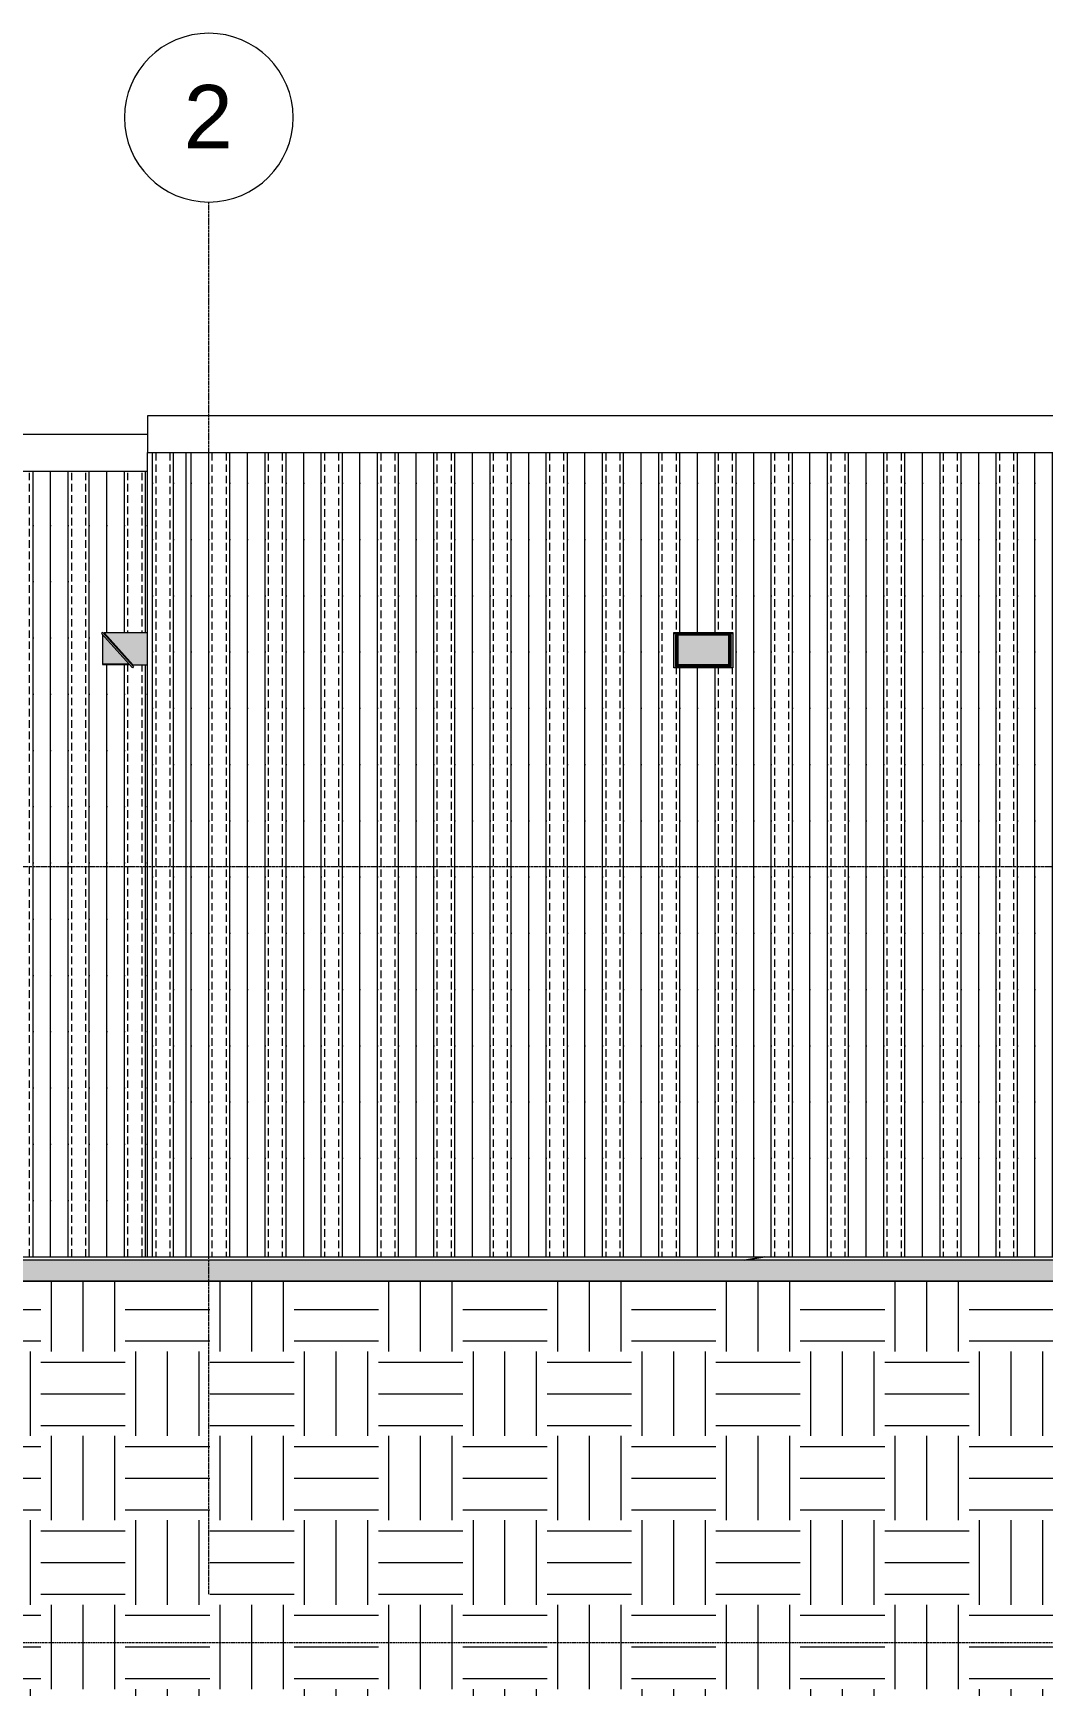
# Model space of a CAD drawing. Header units: inches. Extents: x -4221 to 4014, y -195 to 396.
# Drawn here: x -3391.1 to -3104, y -124.9 to 348 of the extents above; entities that cross this region are included whole.
import ezdxf

# ---------------------------------------------------------------- set-up
doc = ezdxf.new("R2010")
doc.units = ezdxf.units.IN
doc.header["$MEASUREMENT"] = 0
doc.linetypes.add('Aligning Line 1_8_', pattern=[0.25, 0.125, -0.125])
doc.linetypes.add('Grid Line 1_2_', pattern=[0.875, 0.5, -0.125, 0.125, -0.125])
for name, color, linetype, lineweight in [('A-FLOR-LEVL', 51, 'Continuous', 9), ('A-ROOF', 132, 'Continuous', 13), ('A-WALL', 113, 'Continuous', 13), ('A-WALL-PATT', 111, 'Continuous', 20), ('C-BLDG-PADS', 91, 'Continuous', 9), ('C-TOPO', 7, 'Continuous', 9), ('E-LITE-EQPM', 33, 'Continuous', 9), ('G-ANNO-SYMB', 111, 'Aligning Line 1_8_', 9), ('S-GRID', 1, 'Continuous', 9), ('S-GRID-IDEN', 1, 'Continuous', 9)]:
    doc.layers.add(name, color=color, linetype=linetype, lineweight=lineweight)
doc.styles.add('Arial', font='arial.ttf', dxfattribs={"height": 18})
pattern_1 = [(90, (-3063.203, 300), (-16, 1e-15), [16, 0, 0, 0]), (90, (-3069.203, 300), (-16, 1e-15), [16, 0, 0, 0]), (90, (-3068.203, 300), (-16, 1e-15), [2.143, -13.857]), (90, (-3074.203, 300), (-16, 1e-15), [16, 0, 0, 0]), (90, (-3068.203, 303.214), (-16, 1e-15), [2.143, -13.857]), (90, (-3068.203, 306.429), (-16, 1e-15), [2.143, -13.857]), (90, (-3068.203, 309.643), (-16, 1e-15), [2.143, -13.857]), (90, (-3068.203, 312.857), (-16, 1e-15), [2.143, -13.857]), (90, (-3064.203, 300), (-16, 1e-15), [2.143, -13.857]), (90, (-3064.203, 303.214), (-16, 1e-15), [2.143, -13.857]), (90, (-3064.203, 306.429), (-16, 1e-15), [2.143, -13.857]), (90, (-3064.203, 309.643), (-16, 1e-15), [2.143, -13.857]), (90, (-3064.203, 312.857), (-16, 1e-15), [2.143, -13.857])]

# ---------------------------------------------------------------- blocks, each defined once
blk = doc.blocks.new('Pathway_Cooper_Streetworks_WKP_Pak_Glass - Pathway_Cooper_Streetworks_WKP_Pak_Glass-1556231-BUILDING ELEVATION - SOUTH')
at = {"layer": 'E-LITE-EQPM'}
for points in [[(-3571.94, 167.52), (-3571.57, 167.85), (-3580.32, 177.56), (-3580.68, 177.24), (-3572.67, 168.34)], [(-3579.91, 168.44), (-3572.76, 168.44), (-3580.34, 176.85), (-3580.39, 176.83), (-3580.39, 168.44), (-3580, 168.44)], [(-3571.86, 168.17), (-3571.74, 168.29), (-3579.91, 177.36), (-3580.03, 177.24), (-3572.01, 168.34)], [(-3571.74, 168.34), (-3567.64, 168.34), (-3567.64, 177.46), (-3580, 177.46), (-3571.78, 168.34)]]:
    blk.add_hatch(color=256, dxfattribs=at).paths.add_polyline_path(points, flags=0)
for p, q in [((-3580.32, 177.56), (-3580.68, 177.24)), ((-3580.68, 177.24), (-3571.94, 167.52)), ((-3580.34, 176.85), (-3580.39, 176.83)), ((-3580.34, 176.85), (-3580.39, 176.83)), ((-3580.39, 176.83), (-3580.39, 168.44)), ((-3580.39, 176.83), (-3580.39, 168.44)), ((-3571.57, 167.85), (-3580.32, 177.56)), ((-3580.29, 168.54), (-3580.29, 176.8)), ((-3579.9, 177.36), (-3580.03, 177.24)), ((-3567.64, 177.46), (-3580, 177.46)), ((-3580, 177.46), (-3579.9, 177.36)), ((-3571.74, 168.29), (-3579.9, 177.36)), ((-3580.39, 168.44), (-3572.76, 168.44)), ((-3580.39, 168.44), (-3572.76, 168.44)), ((-3572.85, 168.54), (-3580.29, 168.54)), ((-3571.57, 167.85), (-3571.94, 167.52)), ((-3571.74, 168.29), (-3571.86, 168.17)), ((-3571.78, 168.34), (-3567.64, 168.34))]:
    blk.add_line(p, q, dxfattribs=at)
blk = doc.blocks.new('Pathway_Cooper_Streetworks_WKP_Pak_Glass - Pathway_Cooper_Streetworks_WKP_Pak_Glass-V13-BUILDING ELEVATION - SOUTH')
at = {"layer": 'E-LITE-EQPM'}
for points in [[(-3207.89, 177.24), (-3192.14, 177.24), (-3192.14, 177.56), (-3208.89, 177.56), (-3208.89, 177.24), (-3208.39, 177.24)], [(-3208.39, 167.9), (-3208.19, 168.21), (-3208.19, 176.87), (-3208.39, 176.87), (-3208.39, 168.05)], [(-3193.14, 168.44), (-3193.14, 176.83), (-3207.89, 176.83), (-3207.89, 168.44)], [(-3193.14, 176.83), (-3193.14, 176.87), (-3193.28, 176.83)], [(-3192.64, 167.9), (-3192.64, 176.87), (-3192.84, 176.87), (-3192.84, 168.21), (-3192.74, 168.05)], [(-3192.64, 167.9), (-3192.84, 168.21), (-3208.19, 168.21), (-3208.39, 167.9), (-3192.74, 167.9)], [(-3193.23, 168.34), (-3192.84, 168.34), (-3192.84, 168.44), (-3208.19, 168.44), (-3208.19, 168.34), (-3207.89, 168.34)], [(-3193.14, 168.28), (-3192.84, 168.28), (-3192.84, 168.34), (-3208.19, 168.34), (-3208.19, 168.28), (-3193.16, 168.28)], [(-3193.06, 168.21), (-3192.84, 168.21), (-3192.84, 168.28), (-3208.19, 168.28), (-3208.19, 168.21), (-3193.14, 168.21)]]:
    blk.add_hatch(color=256, dxfattribs=at).paths.add_polyline_path(points, flags=0)
h = blk.add_hatch(color=256, dxfattribs=at)
h.paths.add_polyline_path([(-3208.39, 167.52), (-3192.14, 167.52), (-3192.14, 177.24), (-3208.89, 177.24), (-3208.89, 167.52)], flags=0)
h.paths.add_polyline_path([(-3192.64, 167.9), (-3208.39, 167.9), (-3208.39, 176.87), (-3192.64, 176.87)], flags=0)
h = blk.add_hatch(color=256, dxfattribs=at)
h.paths.add_polyline_path([(-3192.84, 168.44), (-3192.84, 176.87), (-3193.14, 176.83), (-3193.14, 168.44)], flags=0)
h.paths.add_polyline_path([(-3208.19, 168.44), (-3207.89, 168.44), (-3207.89, 176.87), (-3208.19, 176.83), (-3208.19, 176.72)], flags=0)
for p, q in [((-3208.89, 177.56), (-3192.14, 177.56)), ((-3208.89, 177.24), (-3208.89, 177.56)), ((-3208.89, 177.24), (-3192.14, 177.24)), ((-3208.89, 167.52), (-3208.89, 177.24)), ((-3208.39, 176.87), (-3208.39, 167.9)), ((-3208.39, 176.87), (-3192.64, 176.87)), ((-3208.19, 176.87), (-3208.19, 168.21)), ((-3207.89, 168.44), (-3207.89, 176.83)), ((-3207.76, 176.83), (-3207.89, 176.83)), ((-3207.89, 168.44), (-3207.89, 176.83)), ((-3193.14, 176.83), (-3207.89, 176.83)), ((-3207.76, 176.83), (-3207.76, 168.44)), ((-3193.28, 168.44), (-3193.28, 176.83)), ((-3193.14, 176.83), (-3193.28, 176.83)), ((-3193.14, 176.83), (-3193.14, 168.44)), ((-3193.14, 176.83), (-3193.14, 168.44)), ((-3192.84, 168.21), (-3192.84, 176.87)), ((-3192.64, 167.9), (-3192.64, 176.87)), ((-3192.14, 177.56), (-3192.14, 177.24)), ((-3192.14, 177.24), (-3192.14, 167.52)), ((-3192.14, 167.52), (-3208.89, 167.52)), ((-3208.39, 167.9), (-3208.19, 168.21)), ((-3208.39, 167.9), (-3192.64, 167.9)), ((-3208.19, 168.44), (-3207.89, 168.44)), ((-3192.84, 168.34), (-3208.19, 168.34)), ((-3192.84, 168.34), (-3208.19, 168.34)), ((-3192.84, 168.28), (-3208.19, 168.28)), ((-3208.19, 168.21), (-3192.84, 168.21)), ((-3207.89, 168.44), (-3207.76, 168.44)), ((-3207.89, 168.44), (-3193.14, 168.44)), ((-3193.28, 168.44), (-3193.14, 168.44)), ((-3193.14, 168.44), (-3192.84, 168.44)), ((-3192.64, 167.9), (-3192.84, 168.21))]:
    blk.add_line(p, q, dxfattribs=at)
blk = doc.blocks.new('Grid - Grid Head - Circle-50561-BUILDING ELEVATION - SOUTH')
at = {"layer": 'S-GRID-IDEN'}
for start, end in [(0, 180), (180, 360)]:
    blk.add_arc((-2877.2, 324), 24, start, end, dxfattribs=at)

msp = doc.modelspace()

# ---------------------------------------------------------------- hatches: boundary and pattern name
at = {"layer": 'A-WALL-PATT', "lineweight": 9}
h = msp.add_hatch(dxfattribs=at)
h.set_pattern_fill('FP_4', color=9, style=0, pattern_type=2)
h.set_pattern_definition(pattern_1)
h.paths.add_polyline_path([(-3358.64075, 0), (-3347.76575, 0), (-3347.76575, 228.70844), (-3358.64075, 228.70844), (-3358.64075, 100.65909)], flags=0)
h = msp.add_hatch(dxfattribs=at)
h.set_pattern_fill('FP_4', color=9, style=0, pattern_type=2)
h.set_pattern_definition(pattern_1)
h.paths.add_polyline_path([(-3287.99985, 0), (-3074.20325, 0), (-3074.20325, 228.70844), (-3347.76575, 228.70844), (-3347.76575, 0)], flags=0)
h.paths.add_polyline_path([(-3192.14075, 167.52387), (-3208.89075, 167.52387), (-3208.89075, 177.5633), (-3192.14075, 177.5633), (-3192.14075, 167.89544)], flags=0)
h = msp.add_hatch(dxfattribs=at)
h.set_pattern_fill('FP_5', color=9, style=0, pattern_type=2)
h.set_pattern_definition([(90, (-3551.203, 0), (-16, 1e-15), [16, 0, 0, 0]), (90, (-3557.203, 0), (-16, 1e-15), [16, 0, 0, 0]), (90, (-3556.203, 0), (-16, 1e-15), [2.143, -13.857]), (90, (-3562.203, 0), (-16, 1e-15), [16, 0, 0, 0]), (90, (-3556.203, 3.214), (-16, 1e-15), [2.143, -13.857]), (90, (-3556.203, 6.429), (-16, 1e-15), [2.143, -13.857]), (90, (-3556.203, 9.643), (-16, 1e-15), [2.143, -13.857]), (90, (-3556.203, 12.857), (-16, 1e-15), [2.143, -13.857]), (90, (-3552.203, 0), (-16, 1e-15), [2.143, -13.857]), (90, (-3552.203, 3.214), (-16, 1e-15), [2.143, -13.857]), (90, (-3552.203, 6.429), (-16, 1e-15), [2.143, -13.857]), (90, (-3552.203, 9.643), (-16, 1e-15), [2.143, -13.857]), (90, (-3552.203, 12.857), (-16, 1e-15), [2.143, -13.857])])
h.paths.add_polyline_path([(-3402.50108, 0), (-3358.64075, 0), (-3358.64075, 168.33689), (-3362.78064, 168.33689), (-3362.73551, 168.28677), (-3362.86421, 168.17088), (-3362.57478, 167.84943), (-3362.93635, 167.52387), (-3363.75984, 168.43845), (-3371.39075, 168.43845), (-3371.34819, 176.84679), (-3371.35377, 176.87237), (-3371.68276, 177.23774), (-3371.32119, 177.5633), (-3371.03175, 177.24185), (-3370.90538, 177.36032), (-3370.99683, 177.46189), (-3358.64075, 177.46189), (-3358.64075, 223.40135), (-3556.76575, 223.40135), (-3556.76575, 0), (-3402.98345, 0)], flags=0)
h.paths.add_polyline_path([(-3451.50108, 0), (-3452.01872, 0.06815), (-3452.50108, 0.26795), (-3452.9153, 0.58579), (-3453.23314, 1), (-3453.43294, 1.48236), (-3453.50108, 2), (-3453.43294, 2.51764), (-3453.23314, 3), (-3452.9153, 3.41421), (-3452.50108, 3.73205), (-3452.01872, 3.93185), (-3451.50108, 4), (-3450.98345, 3.93185), (-3450.50108, 3.73205), (-3450.08687, 3.41421), (-3449.76903, 3), (-3449.56923, 2.51764), (-3449.50324, 1.98359), (-3449.56923, 1.48236), (-3449.76903, 1), (-3450.08687, 0.58579), (-3450.50108, 0.26795), (-3450.98345, 0.06815)], flags=0)
h.paths.add_polyline_path([(-3403.50108, 0), (-3404.01872, 0.06815), (-3404.50108, 0.26795), (-3404.9153, 0.58579), (-3405.23314, 1), (-3405.43294, 1.48236), (-3405.50108, 2), (-3405.43294, 2.51764), (-3405.23314, 3), (-3404.9153, 3.41421), (-3404.50108, 3.73205), (-3404.01872, 3.93185), (-3403.50108, 4), (-3402.98345, 3.93185), (-3402.50108, 3.73205), (-3402.08687, 3.41421), (-3401.76903, 3), (-3401.56923, 2.51764), (-3401.50324, 1.98359), (-3401.56923, 1.48236), (-3401.76903, 1), (-3402.08687, 0.58579), (-3402.50108, 0.26795), (-3402.98345, 0.06815)], flags=0)
h.paths.add_polyline_path([(-3405.23314, 5), (-3457.50108, 5), (-3457.50108, 72), (-3397.50108, 72), (-3397.50108, 5), (-3404.9153, 5)], flags=0)
at = {"layer": 'C-BLDG-PADS'}
h = msp.add_hatch(dxfattribs=at)
h.set_pattern_fill('FP_2', color=256, style=0, pattern_type=2)
h.set_pattern_definition([(50, (-3004.96, 0), (27.5427, -2.4099), [2.88, -31.68]), (355, (-3004.96, 0), (-5.3278, 28.8843), [2.304, -25.344]), (100.451, (-3002.666, -0.2), (22.2153, 26.4739), [2.448, -26.924]), (46.184, (-3004.96, 7.68), (40.9819, -6.3564), [4.32, -47.52]), (96.636, (-3001.546, 7.15), (35.8907, 37.4062), [3.671, -40.386]), (351.184, (-3004.96, 7.68), (35.891, 37.4062), [3.456, -38.016]), (21, (-3001.12, 5.76), (22.921, -15.4607), [2.88, -31.68]), (326, (-3001.12, 5.76), (9.3435, 27.8457), [2.304, -25.344]), (71.451, (-2999.21, 4.472), (32.2648, 12.3844), [2.448, -26.924]), (37.5, (-3004.961, 0), (0.46686, 12.7827), [1.267, -23.77, 1.267, -24.461, -25.44]), (37.5, (-3004.961, 0), (0.46686, 12.7827), [-50.765, 1.267, -24.173]), (7.5, (-3004.961, 0), (10.1016, 15.1451), [1.267, -13.402, 1.267, -23.194, -9.696]), (7.5, (-3004.961, 0), (10.1016, 15.1451), [-39.13, 1.267, -8.429]), (327.5, (-3013.524, 0), (20.49916, -0.86578), [1.267, -8.333, 1.267, -28.685, -39.744]), (327.5, (-3013.524, 0), (20.49916, -0.86578), [-39.552, 1.267, -38.477]), (317.5, (-3017.364, 0), (22.3948, 3.8443), [1.267, -11.213, 1.267, -18.624, -28.224]), (317.5, (-3017.364, 0), (22.3948, 3.8443), [-32.371, 1.267, -26.957])])
h.paths.add_polyline_path([(-3026.70688, -7), (-3026.20331, -7), (-3026.20331, -1), (-3611.39049, -1), (-3611.39049, -7), (-3029.45325, -7)], flags=0)
at = {"layer": 'C-TOPO'}
h = msp.add_hatch(dxfattribs=at)
h.set_pattern_fill('FP_7', color=256, style=0, pattern_type=2)
h.set_pattern_definition([(0, (-3004.96, 0), (24, 24), [24, -24]), (0, (-3004.96, 9), (24, 24), [24, -24]), (0, (-3004.96, 18), (24, 24), [24, -24]), (90, (-3001.96, 21), (-24, 24), [24, -24]), (90, (-2992.96, 21), (-24, 24), [24, -24]), (90, (-2983.96, 21), (-24, 24), [24, -24])])
h.paths.add_polyline_path([(-3612.10051, -124.88491), (-3026.20325, -124.88491), (-3026.20325, -60), (-3048.20325, -60), (-3048.20325, -48), (-3034.20325, -48), (-3034.20325, -7.00628), (-3612.10051, -7.00628), (-3612.10051, -12.11291)], flags=0)

# ---------------------------------------------------------------- linework, layer by layer
at = {"layer": 'A-FLOR-LEVL', "linetype": 'Grid Line 1_2_'}
for p, q in [((-4220.88543, 111), (-1351.78416, 111)), ((-4220.88543, 0), (-1351.78416, 0))]:
    msp.add_line(p, q, dxfattribs=at)
at = {"layer": 'A-ROOF', "lineweight": 9}
for p, q in [((-3358.64075, 239.21072), (-3358.64075, 228.70844)), ((-1585.45325, 239.21072), (-3358.64075, 239.21072)), ((-3358.64075, 233.90363), (-3567.64075, 233.90363)), ((-3358.64075, 228.70844), (-1585.45325, 228.70844)), ((-3567.64075, 223.40135), (-3358.64075, 223.40135))]:
    msp.add_line(p, q, dxfattribs=at)
at = {"layer": 'A-WALL', "lineweight": 9}
for p, q in [((-3358.64075, 0), (-3358.64075, 228.70844)), ((-3347.76575, 228.70844), (-3347.76575, 0)), ((-3567.64075, 0), (-3037.01575, 0))]:
    msp.add_line(p, q, dxfattribs=at)
at = {"layer": 'C-BLDG-PADS'}
for p, q in [((-3026.20325, -1), (-3632.73915, -1)), ((-3612.10051, -7), (-3026.20325, -7))]:
    msp.add_line(p, q, dxfattribs=at)
at = {"layer": 'C-TOPO'}
for p, q in [((-3188.81643, -1), (-3182.9812, 0)), ((-3182.9812, 0), (-3188.81643, -1)), ((-3182.9812, 0), (-3188.81643, -1)), ((-3455.07092, -7.00628), (-3308.68469, -7.00628)), ((-3308.68451, -7.00628), (-3455.07065, -7.00628)), ((-3308.68469, -7.00628), (-3272.07715, -7.00628)), ((-3272.07701, -7.00628), (-3308.68451, -7.00628)), ((-3126.73682, -7.00628), (-3272.07715, -7.00628)), ((-3126.73658, -7.00628), (-3272.07701, -7.00628)), ((-3236.51514, -7.00628), (-3236.42013, -7)), ((-3236.42013, -7), (-3236.51514, -7.00628)), ((-3236.42002, -7), (-3236.51503, -7.00628)), ((-3126.73682, -7.00628), (-3034.20325, -7.00628)), ((-3034.20325, -7.00628), (-3126.73658, -7.00628))]:
    msp.add_line(p, q, dxfattribs=at)
at = {"layer": 'G-ANNO-SYMB'}
msp.add_line((-1448.49735, -109.86125), (-4124.13735, -109.86125), dxfattribs=at)
at = {"layer": 'S-GRID', "linetype": 'Grid Line 1_2_'}
msp.add_line((-3341.20325, -96), (-3341.20325, 300), dxfattribs=at)

# ---------------------------------------------------------------- block references
at = {"layer": 'E-LITE-EQPM'}
for name, p in [('Pathway_Cooper_Streetworks_WKP_Pak_Glass - Pathway_Cooper_Streetworks_WKP_Pak_Glass-1556231-BUILDING ELEVATION - SOUTH', (209, 0)), ('Pathway_Cooper_Streetworks_WKP_Pak_Glass - Pathway_Cooper_Streetworks_WKP_Pak_Glass-V13-BUILDING ELEVATION - SOUTH', (0, 0))]:
    msp.add_blockref(name, p, dxfattribs=at)
at = {"layer": 'S-GRID-IDEN'}
msp.add_blockref('Grid - Grid Head - Circle-50561-BUILDING ELEVATION - SOUTH', (-464, 0), dxfattribs=at)

# ---------------------------------------------------------------- texts
at = {"layer": 'S-GRID-IDEN', "insert": (-3348.33228, 333.28794), "char_height": 18, "width": 16.968, "attachment_point": 1, "style": 'Arial'}
msp.add_mtext('2', dxfattribs=at)

doc.saveas('drawing.dxf')
